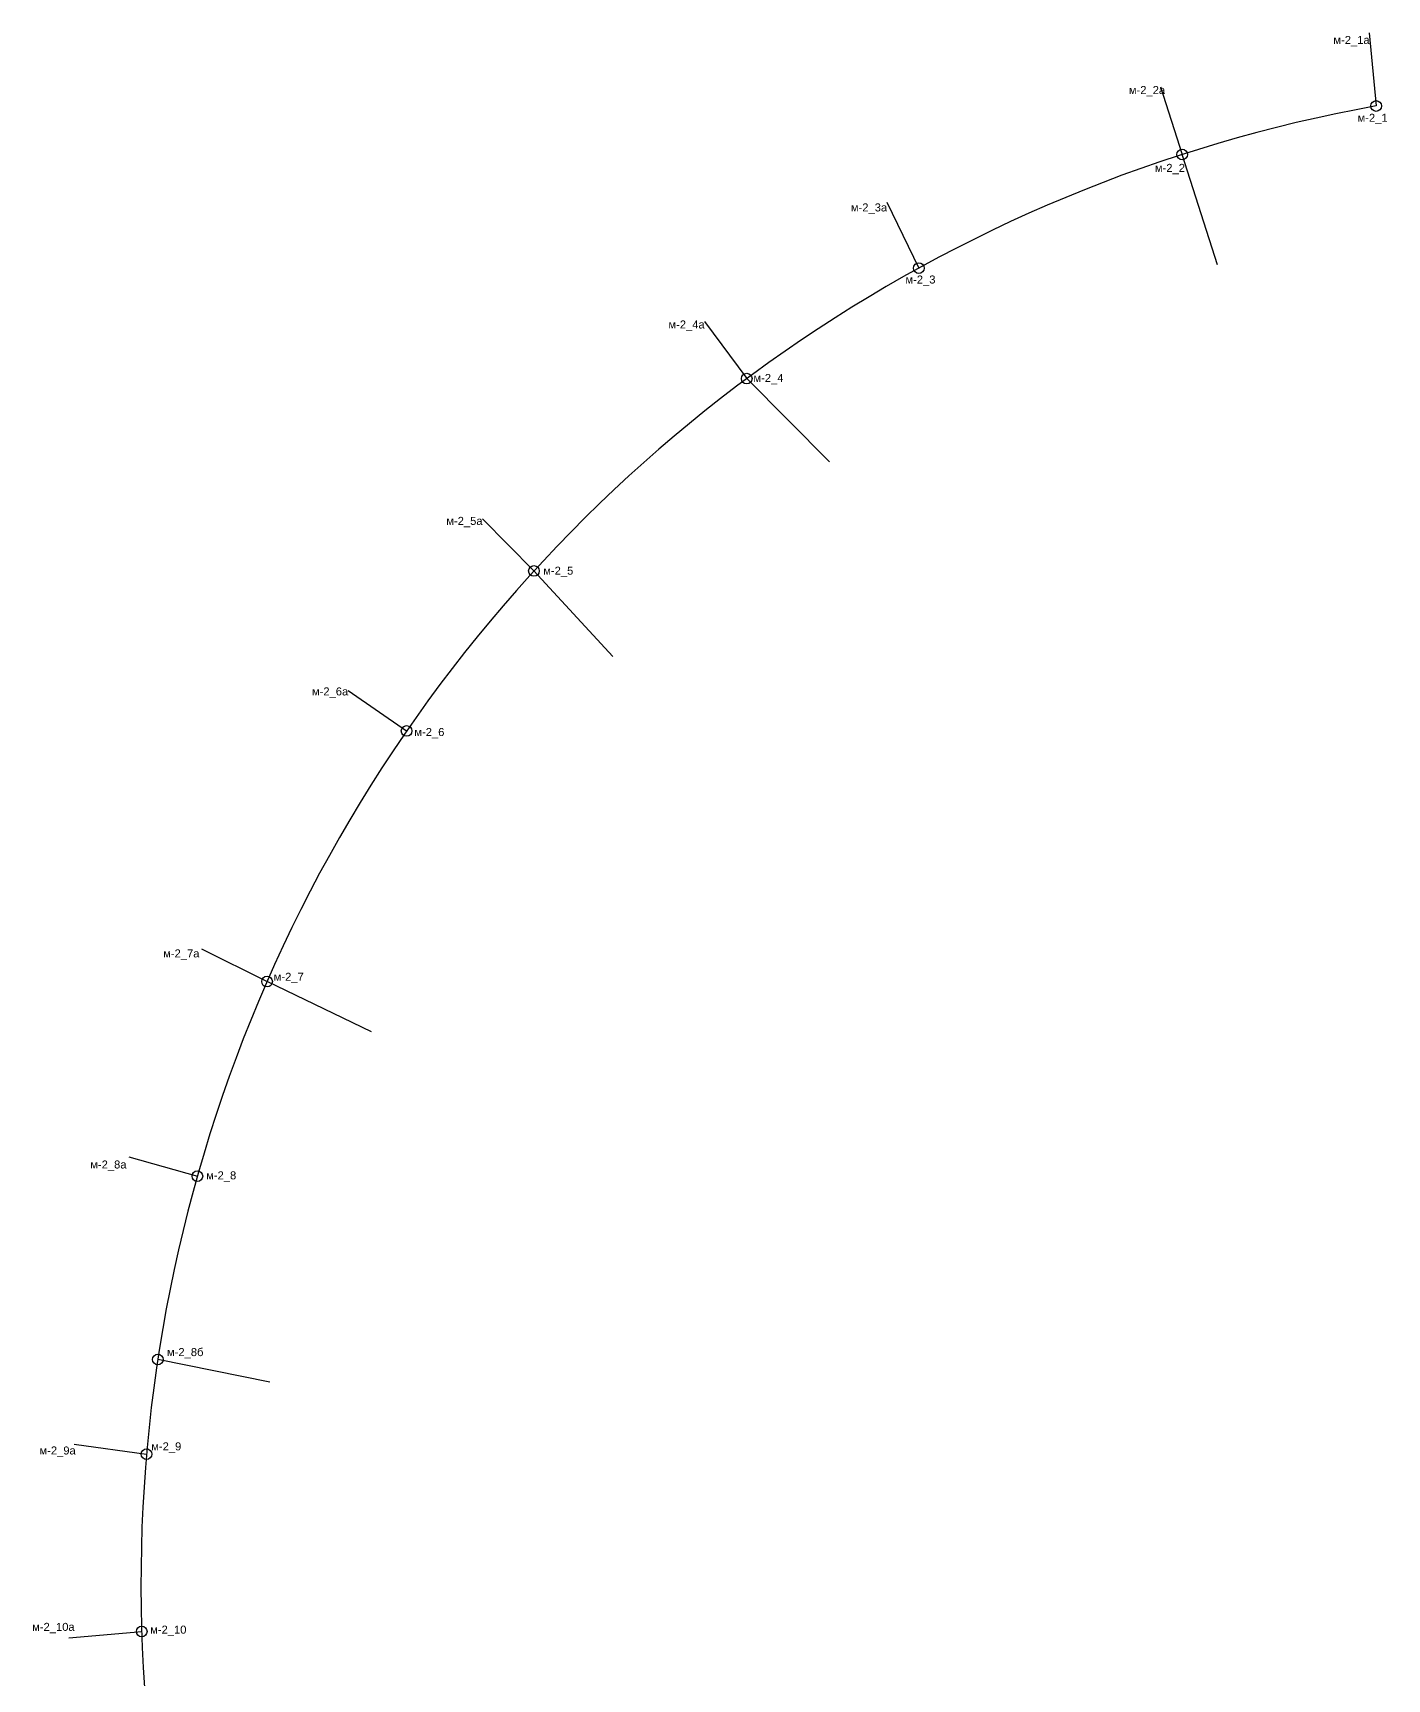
# Model space of a CAD drawing. Header units: millimetres. Extents: x 2243293 to 2245325, y 377925 to 380925.
# Drawn here: x 2243409.4 to 2243663.2, y 378250.4 to 378558.9 of the extents above; entities that cross this region are included whole.
import ezdxf

# ---------------------------------------------------------------- set-up
doc = ezdxf.new("R2010")
doc.units = ezdxf.units.MM
for name, color, linetype, lineweight in [('канализация_300_база', 100, 'Continuous', 25), ('канализация_колодцы', 103, 'Continuous', 25), ('канализация_отвод', 103, 'Continuous', 25)]:
    doc.layers.add(name, color=color, linetype=linetype, lineweight=lineweight)
doc.styles.get("Standard").update_dxf_attribs({"font": 'arial.ttf'})

msp = doc.modelspace()

# ---------------------------------------------------------------- linework, layer by layer
at = {"layer": 'канализация_300_база'}
msp.add_lwpolyline([(2243661.11, 378545.25, 0.457866), (2243444.35, 378178.38, 0.418295)], format="xyb", dxfattribs=at)
at = {"layer": 'канализация_колодцы'}
for centre in [(2243661.11, 378545.25), (2243624.76, 378536.16), (2243575.41, 378514.87), (2243543.15, 378494.15), (2243503.27, 378458.11), (2243479.41, 378428.12), (2243453.24, 378381.15), (2243440.18, 378344.68), (2243432.77, 378310.32), (2243430.66, 378292.58), (2243429.76, 378259.35)]:
    msp.add_circle(centre, 1, dxfattribs=at)
at = {"layer": 'канализация_отвод', "elevation": 189.5}
msp.add_lwpolyline([(2243659.79, 378558.95), (2243661.11, 378545.25)], dxfattribs=at)
at = {"layer": 'канализация_отвод'}
for points in [[(2243620.68, 378548.84), (2243624.76, 378536.16)], [(2243631.41, 378515.5), (2243624.76, 378536.16)], [(2243569.43, 378527.22), (2243575.41, 378514.87)], [(2243535.21, 378504.84), (2243543.15, 378494.15)], [(2243558.65, 378478.59), (2243543.15, 378494.15)], [(2243493.65, 378467.88), (2243503.27, 378458.11)], [(2243518.03, 378442.07), (2243503.27, 378458.11)], [(2243468.45, 378435.69), (2243479.41, 378428.12)], [(2243440.98, 378387.3), (2243453.24, 378381.15)], [(2243472.83, 378371.74), (2243453.24, 378381.15)], [(2243427.37, 378348.3), (2243440.18, 378344.68)], [(2243453.74, 378306.1), (2243432.77, 378310.32)], [(2243417.09, 378294.47), (2243430.66, 378292.58)], [(2243416.1, 378258.18), (2243429.76, 378259.35)]]:
    msp.add_lwpolyline(points, dxfattribs=at)

# ---------------------------------------------------------------- texts
at = {"layer": 'канализация_колодцы', "char_height": 1.5, "attachment_point": 1}
for s, insert in [('м-2_1а', (2243653.1, 378558.38)), ('м-2_2а', (2243614.77, 378548.99)), ('м-2_1', (2243657.63, 378543.79)), ('м-2_2', (2243619.65, 378534.4)), ('м-2_3а', (2243562.67, 378526.99)), ('м-2_3', (2243572.89, 378513.48)), ('м-2_4а', (2243528.47, 378505.05)), ('м-2_4', (2243544.4, 378495.03)), ('м-2_5а', (2243486.84, 378468.24)), ('м-2_5', (2243505.01, 378458.91)), ('м-2_6а', (2243461.66, 378436.28)), ('м-2_6', (2243480.85, 378428.67)), ('м-2_7а', (2243433.78, 378387.18)), ('м-2_7', (2243454.49, 378382.8)), ('м-2_8а', (2243420.11, 378347.62)), ('м-2_8', (2243441.84, 378345.58)), ('м-2_8б', (2243434.49, 378312.46)), ('м-2_9а', (2243410.59, 378294.02)), ('м-2_9', (2243431.54, 378294.79)), ('м-2_10а', (2243409.22, 378260.96)), ('м-2_10', (2243431.34, 378260.44))]:
    msp.add_mtext_dynamic_manual_height_columns(s, width=5.5218, gutter_width=12.5, heights=[0], dxfattribs=dict(at, insert=insert))

doc.saveas('drawing.dxf')
